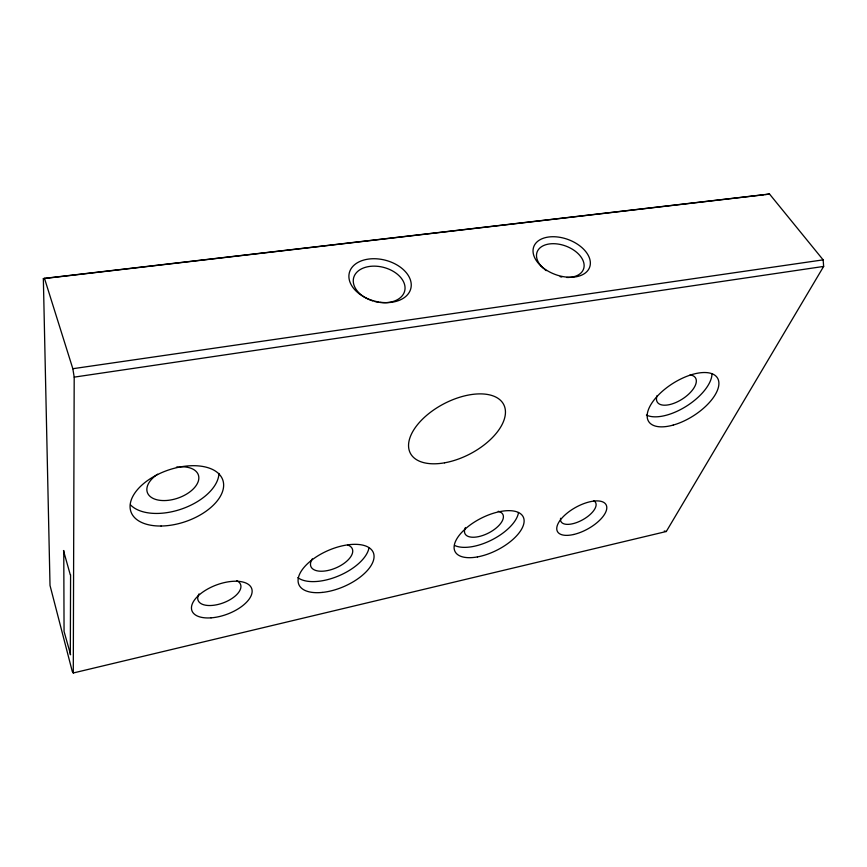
<?xml version="1.0" encoding="UTF-8"?>
<svg xmlns="http://www.w3.org/2000/svg" width="867" height="867" viewBox="0 0 867 867"><rect width="100%" height="100%" fill="white"/><g stroke="black" fill="none" stroke-linecap="round" stroke-linejoin="round"><path stroke-width="1.3" d="M73.283 672.976L74.194 377.134L72.839 368.713L44.477 278.35L43.35 278.632L50.015 585.453L72.275 671.416L73.283 672.976L666.289 531.504L823.65 266.429L823.141 259.862L769.506 194.024L44.477 278.35M63.768 550.512L64.06 631.458L70.595 654.618M70.314 654.683L70.585 574.756M74.194 377.134L823.65 266.429M765.388 194.62L769.506 194.024M72.839 368.713L823.141 259.862M43.35 278.632L764.044 194.772M664.274 531.005L666.289 531.504M63.475 550.578L70.292 574.821M347.602 544.964A22.509 11.108 -23.3 0 1 347.58 560.45A22.509 11.108 -23.3 0 1 320.216 571.212A22.509 11.108 -23.3 0 1 312.337 558.825M179.957 466.825A26.975 15.303 -18.8 0 1 195.671 486.192A26.975 15.303 -18.8 0 1 155.659 499.425A26.975 15.303 -18.8 0 1 157.621 474.216M176.435 467.161A26.975 15.303 -18.8 0 1 178.212 466.955M690.078 374.912A22.618 10.827 -32.5 0 1 692.971 389.37A22.618 10.827 -32.5 0 1 668.229 404.878A22.618 10.827 -32.5 0 1 657.088 395.601M498.232 511.281A21.252 10.057 -27 0 1 499.359 525.012A21.252 10.057 -27 0 1 474.78 537.193A21.252 10.057 -27 0 1 465.46 527.515M593.548 500.638A19.757 8.887 -28.9 0 1 583.263 519.463A19.757 8.887 -28.9 0 1 560.483 519.669M560.505 518.986A19.757 8.887 -28.9 0 1 560.602 518.271M236.55 580.63A22.672 11.184 -20.4 0 1 222.505 603.15A22.672 11.184 -20.4 0 1 199.042 593.884M372.951 300.979A26.357 17.622 14.5 0 1 358.916 270.428A26.357 17.622 14.5 0 1 402.288 279.586A26.357 17.622 14.5 0 1 380.06 302.485M378.272 302.236A26.357 17.622 14.5 0 1 374.707 301.478M518.509 512.484A38.018 18.001 -27 0 1 492.293 539.675A38.018 18.001 -27 0 1 454.611 545.441M368.93 548.161A40.272 19.876 -23.3 0 1 338.184 576.089A40.272 19.876 -23.3 0 1 297.836 577.617M218.95 473.425A48.27 27.376 -18.8 0 1 182.319 508.766A48.27 27.376 -18.8 0 1 130.516 504.897M543.761 268.683A24.731 15.53 20.2 0 1 546.373 244.559A24.731 15.53 20.2 0 1 581.79 258.149A24.731 15.53 20.2 0 1 566.66 277.462M561.794 276.985A24.731 15.53 20.2 0 1 560.147 276.671M546.286 270.645A24.731 15.53 20.2 0 1 544.985 269.691M712.002 374.045A40.467 19.377 -32.5 0 1 686.1 406.385A40.467 19.377 -32.5 0 1 646.403 415.055M444.576 462.815A52.649 28.275 -27.6 0 0 503.749 404.64A52.649 28.275 -27.6 0 0 422.63 419.043A52.649 28.275 -27.6 0 0 444.576 462.815M322.21 592.432A40.511 19.67 -23.4 0 0 373.634 553.482A40.511 19.67 -23.4 0 0 312.348 559.638A40.511 19.67 -23.4 0 0 322.21 592.432M477.424 556.917A38.235 17.806 -27 0 0 523.527 517.599A38.235 17.806 -27 0 0 466.359 527.981A38.235 17.806 -27 0 0 477.424 556.917M673.269 425.058A40.706 19.182 -32.4 0 0 717.8 378.576A40.706 19.182 -32.4 0 0 658.02 395.417A40.706 19.182 -32.4 0 0 673.269 425.058M161.056 526.02A48.606 27.17 -19 0 0 222.895 480.307A48.606 27.17 -19 0 0 146.588 481.25A48.606 27.17 -19 0 0 161.056 526.02M573.64 534.495A27.755 12.355 -28.9 0 0 606.336 505.266A27.755 12.355 -28.9 0 0 565.338 514.662A27.755 12.355 -28.9 0 0 573.64 534.495M211.049 617.846A31.873 15.573 -20.5 0 0 251.744 588.704A31.873 15.573 -20.5 0 0 202.564 592.237A31.873 15.573 -20.5 0 0 211.049 617.846M358.851 293.49A31.732 21.144 14.5 0 0 410.459 289.741A31.732 21.144 14.5 0 0 370.892 258.832A31.732 21.144 14.5 0 0 358.851 293.49M541.344 266.299A29.771 18.63 20.2 0 0 589.365 267.946A29.771 18.63 20.2 0 0 554.392 236.745A29.771 18.63 20.2 0 0 541.344 266.299"/></g></svg>
